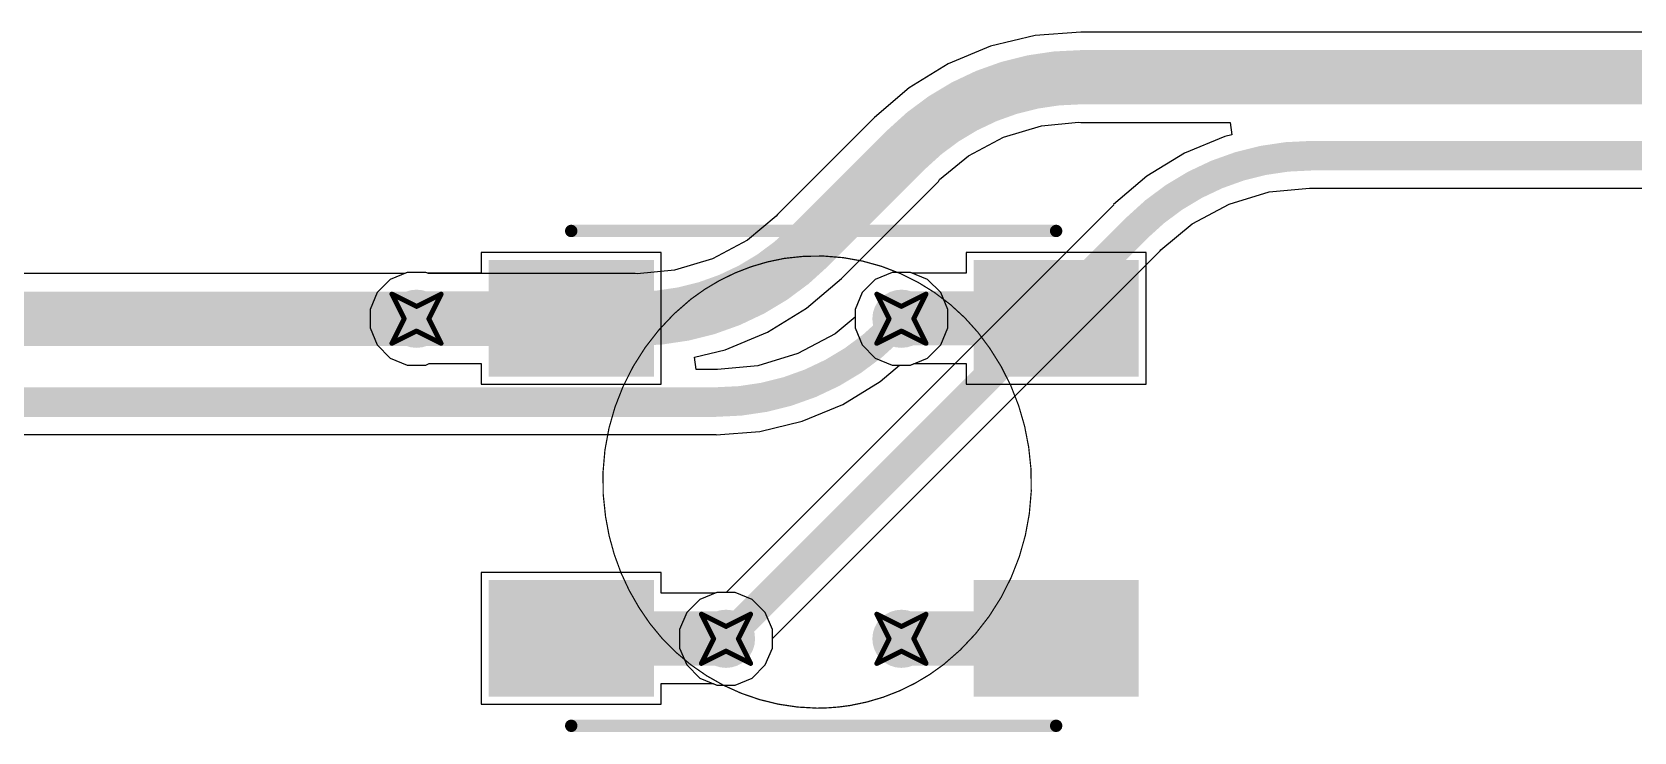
# Model space of a CAD drawing. Header units: inches. Extents: x -11 to 1110, y -7 to 455.
# Drawn here: x 142.9 to 159.41, y 268.87 to 276.08 of the extents above; entities that cross this region are included whole.
import ezdxf

# ---------------------------------------------------------------- set-up
doc = ezdxf.new("R2010")
doc.units = ezdxf.units.IN
for name, color, linetype in [('Bottom Layer', 5, 'Continuous'), ('Drill Drawing', 1, 'Continuous'), ('Mechanical 7', 56, 'Continuous'), ('Top Layer', 1, 'Continuous'), ('Top Overlay', 2, 'Continuous'), ('Top Paste', 8, 'Continuous'), ('Top Solder', 216, 'Continuous'), ('Via Holes', 16, 'Continuous')]:
    doc.layers.add(name, color=color, linetype=linetype)

msp = doc.modelspace()

# ---------------------------------------------------------------- hatches: boundary and pattern name
at = {"layer": 'Bottom Layer'}
h = msp.add_hatch(color=5, dxfattribs=at)
edge = h.paths.add_edge_path()
edge.add_arc((146.86, 273.128), 0.3, 0, 360)
h = msp.add_hatch(color=5, dxfattribs=at)
edge = h.paths.add_edge_path()
edge.add_arc((151.86, 273.128), 0.3, 0, 360)
h = msp.add_hatch(color=5, dxfattribs=at)
edge = h.paths.add_edge_path()
edge.add_arc((150.051, 269.828), 0.3, 0, 360)
h = msp.add_hatch(color=5, dxfattribs=at)
edge = h.paths.add_edge_path()
edge.add_arc((151.86, 269.828), 0.3, 0, 360)
at = {"layer": 'Top Layer'}
for points in [[(147.705, 273.632), (149.205, 273.632), (149.205, 272.632), (147.705, 272.632)], [(154.205, 272.632), (152.705, 272.632), (152.705, 273.632), (154.205, 273.632)], [(147.705, 270.332), (149.205, 270.332), (149.205, 269.332), (147.705, 269.332)], [(152.705, 270.332), (154.205, 270.332), (154.205, 269.332), (152.705, 269.332)]]:
    msp.add_hatch(color=1, dxfattribs=at).paths.add_polyline_path(points)
h = msp.add_hatch(color=1, dxfattribs=at)
edge = h.paths.add_edge_path()
edge.add_arc((146.86, 273.128), 0.3, 0, 360)
h = msp.add_hatch(color=1, dxfattribs=at)
edge = h.paths.add_edge_path()
edge.add_arc((151.86, 273.128), 0.3, 0, 360)
h = msp.add_hatch(color=1, dxfattribs=at)
edge = h.paths.add_edge_path()
edge.add_arc((150.051, 269.828), 0.3, 0, 360)
h = msp.add_hatch(color=1, dxfattribs=at)
edge = h.paths.add_edge_path()
edge.add_arc((151.86, 269.828), 0.3, 0, 360)
at = {"layer": 'Top Paste'}
for points in [[(147.705, 273.632), (149.205, 273.632), (149.205, 272.632), (147.705, 272.632)], [(154.205, 272.632), (152.705, 272.632), (152.705, 273.632), (154.205, 273.632)], [(147.705, 270.332), (149.205, 270.332), (149.205, 269.332), (147.705, 269.332)], [(152.705, 270.332), (154.205, 270.332), (154.205, 269.332), (152.705, 269.332)]]:
    msp.add_hatch(color=8, dxfattribs=at).paths.add_polyline_path(points)
at = {"layer": 'Top Solder'}
for points in [[(147.604, 273.733), (149.307, 273.733), (149.307, 272.53), (147.604, 272.53)], [(154.307, 272.53), (152.604, 272.53), (152.604, 273.733), (154.307, 273.733)], [(147.604, 270.433), (149.307, 270.433), (149.307, 269.23), (147.604, 269.23)], [(152.604, 270.433), (154.307, 270.433), (154.307, 269.23), (152.604, 269.23)]]:
    msp.add_hatch(color=216, dxfattribs=at).paths.add_polyline_path(points)
at = {"layer": 'Via Holes'}
h = msp.add_hatch(color=7, dxfattribs=at)
edge = h.paths.add_edge_path()
edge.add_arc((146.86, 273.128), 0.15, 0, 360)
h = msp.add_hatch(color=7, dxfattribs=at)
edge = h.paths.add_edge_path()
edge.add_arc((151.86, 273.128), 0.15, 0, 360)
h = msp.add_hatch(color=7, dxfattribs=at)
edge = h.paths.add_edge_path()
edge.add_arc((150.051, 269.828), 0.15, 0, 360)
h = msp.add_hatch(color=7, dxfattribs=at)
edge = h.paths.add_edge_path()
edge.add_arc((151.86, 269.828), 0.15, 0, 360)

# ---------------------------------------------------------------- linework, layer by layer
at = {"layer": 'Bottom Layer'}
for p, q in [((153.238, 276.047), (152.779, 275.937)), ((153.708, 276.084), (153.238, 276.047)), ((163.145, 276.084), (153.708, 276.084)), ((153.708, 276.084), (153.708, 276.084)), ((152.779, 275.937), (152.343, 275.756)), ((152.343, 275.756), (151.941, 275.51)), ((151.941, 275.51), (151.582, 275.204)), ((151.583, 275.203), (150.581, 274.202)), ((151.582, 275.204), (151.583, 275.203)), ((152.912, 274.999), (153.303, 275.118)), ((153.303, 275.118), (153.687, 275.156)), ((153.687, 275.156), (153.708, 275.151)), ((153.708, 275.151), (155.25, 275.151)), ((155.265, 275.024), (155.194, 275.007)), ((155.25, 275.151), (155.265, 275.024)), ((152.553, 274.807), (152.912, 274.999)), ((155.194, 275.007), (154.777, 274.834)), ((152.254, 274.562), (152.553, 274.807)), ((154.777, 274.834), (154.391, 274.598)), ((151.241, 273.543), (152.242, 274.544)), ((152.242, 274.544), (152.254, 274.562)), ((154.391, 274.598), (154.048, 274.305)), ((155.239, 274.309), (155.653, 274.435)), ((155.653, 274.435), (156.069, 274.475)), ((156.069, 274.475), (156.084, 274.473)), ((156.084, 274.473), (166.407, 274.473)), ((154.05, 274.303), (150.053, 270.306)), ((150.581, 274.202), (150.569, 274.184)), ((154.048, 274.305), (154.05, 274.303)), ((154.857, 274.105), (155.239, 274.309)), ((150.569, 274.184), (150.271, 273.939)), ((154.534, 273.84), (154.857, 274.105)), ((150.271, 273.939), (149.911, 273.747)), ((149.911, 273.747), (149.521, 273.628)), ((150.529, 269.83), (154.526, 273.827)), ((154.526, 273.827), (154.534, 273.84)), ((146.736, 273.595), (137.884, 273.595)), ((146.765, 273.606), (146.736, 273.595)), ((146.955, 273.606), (146.765, 273.606)), ((146.983, 273.595), (146.955, 273.606)), ((149.115, 273.595), (146.983, 273.595)), ((149.136, 273.59), (149.115, 273.595)), ((149.521, 273.628), (149.136, 273.59)), ((150.882, 273.236), (151.241, 273.543)), ((151.241, 273.543), (151.241, 273.543)), ((151.589, 273.533), (151.455, 273.399)), ((151.765, 273.606), (151.589, 273.533)), ((151.955, 273.606), (151.765, 273.606)), ((152.13, 273.533), (151.955, 273.606)), ((152.265, 273.399), (152.13, 273.533)), ((151.455, 273.399), (151.382, 273.223)), ((152.337, 273.223), (152.265, 273.399)), ((150.48, 272.99), (150.882, 273.236)), ((151.382, 273.223), (151.382, 273.143)), ((152.337, 273.033), (152.337, 273.223)), ((151.382, 273.143), (151.175, 272.974)), ((150.044, 272.809), (150.48, 272.99)), ((151.175, 272.974), (150.793, 272.77)), ((152.265, 272.858), (152.337, 273.033)), ((149.726, 272.733), (150.044, 272.809)), ((149.742, 272.606), (149.726, 272.733)), ((150.793, 272.77), (150.379, 272.644)), ((151.955, 272.651), (152.13, 272.723)), ((152.13, 272.723), (152.265, 272.858)), ((149.948, 272.606), (149.742, 272.606)), ((149.963, 272.603), (149.948, 272.606)), ((150.379, 272.644), (149.963, 272.603)), ((151.641, 272.48), (151.84, 272.651)), ((151.84, 272.651), (151.955, 272.651)), ((151.255, 272.244), (151.641, 272.48)), ((150.838, 272.071), (151.255, 272.244)), ((150.399, 271.966), (150.838, 272.071)), ((140.205, 271.933), (149.948, 271.933)), ((149.948, 271.93), (150.399, 271.966)), ((149.948, 271.933), (149.948, 271.93)), ((149.78, 270.233), (149.646, 270.099)), ((149.956, 270.306), (149.78, 270.233)), ((150.053, 270.306), (149.956, 270.306)), ((149.646, 270.099), (149.573, 269.923)), ((149.573, 269.923), (149.573, 269.733)), ((149.573, 269.733), (149.646, 269.558)), ((150.456, 269.558), (150.529, 269.733)), ((150.529, 269.733), (150.529, 269.83)), ((149.646, 269.558), (149.78, 269.423)), ((149.78, 269.423), (149.956, 269.351)), ((150.146, 269.351), (150.321, 269.423)), ((150.321, 269.423), (150.456, 269.558)), ((149.956, 269.351), (150.146, 269.351))]:
    msp.add_line(p, q, dxfattribs=at)
for points in [[(151.912, 274.874, 0.559, 0.559, -0.198912), (153.708, 275.618, 0.559, 0.559, 0)], [(153.708, 275.618, 0.559, 0.559, 0), (163.268, 275.618, 0.559, 0.559, 0)], [(150.911, 273.872, 0.559, 0.559, 0), (151.912, 274.874, 0.559, 0.559, 0)], [(154.288, 274.065, 0.305, 0.305, -0.198912), (156.084, 274.809, 0.305, 0.305, 0)], [(156.084, 274.809, 0.305, 0.305, 0), (166.407, 274.809, 0.305, 0.305, 0)], [(150.051, 269.828, 0.305, 0.305, 0), (154.288, 274.065, 0.305, 0.305, 0)], [(150.911, 273.872, 0.559, 0.559, -0.198912), (149.115, 273.128, 0.559, 0.559, 0)], [(137.884, 273.128, 0.559, 0.559, 0), (146.86, 273.128, 0.559, 0.559, 0)], [(146.86, 273.128, 0.559, 0.559, 0), (149.115, 273.128, 0.559, 0.559, 0)], [(151.744, 273.013, 0.305, 0.305, 0), (151.86, 273.128, 0.305, 0.305, 0)], [(151.744, 273.013, 0.305, 0.305, -0.198912), (149.948, 272.269, 0.305, 0.305, 0)], [(140.205, 272.269, 0.305, 0.305, 0), (149.948, 272.269, 0.305, 0.305, 0)]]:
    msp.add_lwpolyline(points, format="xyseb", dxfattribs=at)
for points in [[(153.569, 275.618, 0.279, 0.279, 1), (153.848, 275.618, 0.279, 0.279, 1)], [(153.569, 275.618, 0.279, 0.279, 1), (153.848, 275.618, 0.279, 0.279, 1)], [(151.773, 274.874, 0.279, 0.279, 1), (152.052, 274.874, 0.279, 0.279, 1)], [(151.773, 274.874, 0.279, 0.279, 1), (152.052, 274.874, 0.279, 0.279, 1)], [(156.008, 274.809, 0.152, 0.152, 1), (156.16, 274.809, 0.152, 0.152, 1)], [(156.008, 274.809, 0.152, 0.152, 1), (156.16, 274.809, 0.152, 0.152, 1)], [(154.211, 274.065, 0.152, 0.152, 1), (154.364, 274.065, 0.152, 0.152, 1)], [(154.211, 274.065, 0.152, 0.152, 1), (154.364, 274.065, 0.152, 0.152, 1)], [(150.771, 273.872, 0.279, 0.279, 1), (151.051, 273.872, 0.279, 0.279, 1)], [(150.771, 273.872, 0.279, 0.279, 1), (151.051, 273.872, 0.279, 0.279, 1)], [(146.72, 273.128, 0.279, 0.279, 1), (146.999, 273.128, 0.279, 0.279, 1)], [(146.72, 273.128, 0.279, 0.279, 1), (146.999, 273.128, 0.279, 0.279, 1)], [(148.975, 273.128, 0.279, 0.279, 1), (149.255, 273.128, 0.279, 0.279, 1)], [(148.975, 273.128, 0.279, 0.279, 1), (149.255, 273.128, 0.279, 0.279, 1)], [(151.783, 273.128, 0.152, 0.152, 1), (151.936, 273.128, 0.152, 0.152, 1)], [(151.668, 273.013, 0.152, 0.152, 1), (151.821, 273.013, 0.152, 0.152, 1)], [(151.668, 273.013, 0.152, 0.152, 1), (151.821, 273.013, 0.152, 0.152, 1)], [(149.872, 272.269, 0.152, 0.152, 1), (150.024, 272.269, 0.152, 0.152, 1)], [(149.872, 272.269, 0.152, 0.152, 1), (150.024, 272.269, 0.152, 0.152, 1)], [(149.975, 269.828, 0.152, 0.152, 1), (150.127, 269.828, 0.152, 0.152, 1)]]:
    msp.add_lwpolyline(points, format="xyseb", close=True, dxfattribs=at)
at = {"layer": 'Drill Drawing'}
for points in [[(146.606, 273.382, 0.0508, 0.0508, 0), (146.86, 273.255, 0.0508, 0.0508, 0)], [(146.606, 273.382, 0.0508, 0.0508, 0), (146.733, 273.128, 0.0508, 0.0508, 0)], [(146.86, 273.255, 0.0508, 0.0508, 0), (147.114, 273.382, 0.0508, 0.0508, 0)], [(146.987, 273.128, 0.0508, 0.0508, 0), (147.114, 273.382, 0.0508, 0.0508, 0)], [(151.606, 273.382, 0.0508, 0.0508, 0), (151.86, 273.255, 0.0508, 0.0508, 0)], [(151.606, 273.382, 0.0508, 0.0508, 0), (151.733, 273.128, 0.0508, 0.0508, 0)], [(151.86, 273.255, 0.0508, 0.0508, 0), (152.114, 273.382, 0.0508, 0.0508, 0)], [(151.987, 273.128, 0.0508, 0.0508, 0), (152.114, 273.382, 0.0508, 0.0508, 0)], [(146.606, 272.874, 0.0508, 0.0508, 0), (146.733, 273.128, 0.0508, 0.0508, 0)], [(146.987, 273.128, 0.0508, 0.0508, 0), (147.114, 272.874, 0.0508, 0.0508, 0)], [(151.606, 272.874, 0.0508, 0.0508, 0), (151.733, 273.128, 0.0508, 0.0508, 0)], [(151.987, 273.128, 0.0508, 0.0508, 0), (152.114, 272.874, 0.0508, 0.0508, 0)], [(146.606, 272.874, 0.0508, 0.0508, 0), (146.86, 273.001, 0.0508, 0.0508, 0)], [(146.86, 273.001, 0.0508, 0.0508, 0), (147.114, 272.874, 0.0508, 0.0508, 0)], [(151.606, 272.874, 0.0508, 0.0508, 0), (151.86, 273.001, 0.0508, 0.0508, 0)], [(151.86, 273.001, 0.0508, 0.0508, 0), (152.114, 272.874, 0.0508, 0.0508, 0)], [(149.797, 270.082, 0.0508, 0.0508, 0), (150.051, 269.955, 0.0508, 0.0508, 0)], [(149.797, 270.082, 0.0508, 0.0508, 0), (149.924, 269.828, 0.0508, 0.0508, 0)], [(150.051, 269.955, 0.0508, 0.0508, 0), (150.305, 270.082, 0.0508, 0.0508, 0)], [(150.178, 269.828, 0.0508, 0.0508, 0), (150.305, 270.082, 0.0508, 0.0508, 0)], [(151.606, 270.082, 0.0508, 0.0508, 0), (151.86, 269.955, 0.0508, 0.0508, 0)], [(151.606, 270.082, 0.0508, 0.0508, 0), (151.733, 269.828, 0.0508, 0.0508, 0)], [(151.86, 269.955, 0.0508, 0.0508, 0), (152.114, 270.082, 0.0508, 0.0508, 0)], [(151.987, 269.828, 0.0508, 0.0508, 0), (152.114, 270.082, 0.0508, 0.0508, 0)], [(149.797, 269.574, 0.0508, 0.0508, 0), (149.924, 269.828, 0.0508, 0.0508, 0)], [(150.178, 269.828, 0.0508, 0.0508, 0), (150.305, 269.574, 0.0508, 0.0508, 0)], [(151.606, 269.574, 0.0508, 0.0508, 0), (151.733, 269.828, 0.0508, 0.0508, 0)], [(151.987, 269.828, 0.0508, 0.0508, 0), (152.114, 269.574, 0.0508, 0.0508, 0)], [(149.797, 269.574, 0.0508, 0.0508, 0), (150.051, 269.701, 0.0508, 0.0508, 0)], [(150.051, 269.701, 0.0508, 0.0508, 0), (150.305, 269.574, 0.0508, 0.0508, 0)], [(151.606, 269.574, 0.0508, 0.0508, 0), (151.86, 269.701, 0.0508, 0.0508, 0)], [(151.86, 269.701, 0.0508, 0.0508, 0), (152.114, 269.574, 0.0508, 0.0508, 0)]]:
    msp.add_lwpolyline(points, format="xyseb", dxfattribs=at)
for points in [[(146.593, 273.382, 0.0254, 0.0254, 1), (146.618, 273.382, 0.0254, 0.0254, 1)], [(146.593, 273.382, 0.0254, 0.0254, 1), (146.618, 273.382, 0.0254, 0.0254, 1)], [(147.101, 273.382, 0.0254, 0.0254, 1), (147.126, 273.382, 0.0254, 0.0254, 1)], [(147.101, 273.382, 0.0254, 0.0254, 1), (147.126, 273.382, 0.0254, 0.0254, 1)], [(151.593, 273.382, 0.0254, 0.0254, 1), (151.618, 273.382, 0.0254, 0.0254, 1)], [(151.593, 273.382, 0.0254, 0.0254, 1), (151.618, 273.382, 0.0254, 0.0254, 1)], [(152.101, 273.382, 0.0254, 0.0254, 1), (152.126, 273.382, 0.0254, 0.0254, 1)], [(152.101, 273.382, 0.0254, 0.0254, 1), (152.126, 273.382, 0.0254, 0.0254, 1)], [(146.847, 273.255, 0.0254, 0.0254, 1), (146.872, 273.255, 0.0254, 0.0254, 1)], [(146.847, 273.255, 0.0254, 0.0254, 1), (146.872, 273.255, 0.0254, 0.0254, 1)], [(151.847, 273.255, 0.0254, 0.0254, 1), (151.872, 273.255, 0.0254, 0.0254, 1)], [(151.847, 273.255, 0.0254, 0.0254, 1), (151.872, 273.255, 0.0254, 0.0254, 1)], [(146.72, 273.128, 0.0254, 0.0254, 1), (146.745, 273.128, 0.0254, 0.0254, 1)], [(146.72, 273.128, 0.0254, 0.0254, 1), (146.745, 273.128, 0.0254, 0.0254, 1)], [(146.974, 273.128, 0.0254, 0.0254, 1), (146.999, 273.128, 0.0254, 0.0254, 1)], [(146.974, 273.128, 0.0254, 0.0254, 1), (146.999, 273.128, 0.0254, 0.0254, 1)], [(151.72, 273.128, 0.0254, 0.0254, 1), (151.745, 273.128, 0.0254, 0.0254, 1)], [(151.72, 273.128, 0.0254, 0.0254, 1), (151.745, 273.128, 0.0254, 0.0254, 1)], [(151.974, 273.128, 0.0254, 0.0254, 1), (151.999, 273.128, 0.0254, 0.0254, 1)], [(151.974, 273.128, 0.0254, 0.0254, 1), (151.999, 273.128, 0.0254, 0.0254, 1)], [(146.593, 272.874, 0.0254, 0.0254, 1), (146.618, 272.874, 0.0254, 0.0254, 1)], [(146.593, 272.874, 0.0254, 0.0254, 1), (146.618, 272.874, 0.0254, 0.0254, 1)], [(146.847, 273.001, 0.0254, 0.0254, 1), (146.872, 273.001, 0.0254, 0.0254, 1)], [(146.847, 273.001, 0.0254, 0.0254, 1), (146.872, 273.001, 0.0254, 0.0254, 1)], [(147.101, 272.874, 0.0254, 0.0254, 1), (147.126, 272.874, 0.0254, 0.0254, 1)], [(147.101, 272.874, 0.0254, 0.0254, 1), (147.126, 272.874, 0.0254, 0.0254, 1)], [(151.593, 272.874, 0.0254, 0.0254, 1), (151.618, 272.874, 0.0254, 0.0254, 1)], [(151.593, 272.874, 0.0254, 0.0254, 1), (151.618, 272.874, 0.0254, 0.0254, 1)], [(151.847, 273.001, 0.0254, 0.0254, 1), (151.872, 273.001, 0.0254, 0.0254, 1)], [(151.847, 273.001, 0.0254, 0.0254, 1), (151.872, 273.001, 0.0254, 0.0254, 1)], [(152.101, 272.874, 0.0254, 0.0254, 1), (152.126, 272.874, 0.0254, 0.0254, 1)], [(152.101, 272.874, 0.0254, 0.0254, 1), (152.126, 272.874, 0.0254, 0.0254, 1)], [(149.784, 270.082, 0.0254, 0.0254, 1), (149.81, 270.082, 0.0254, 0.0254, 1)], [(149.784, 270.082, 0.0254, 0.0254, 1), (149.81, 270.082, 0.0254, 0.0254, 1)], [(150.292, 270.082, 0.0254, 0.0254, 1), (150.318, 270.082, 0.0254, 0.0254, 1)], [(150.292, 270.082, 0.0254, 0.0254, 1), (150.318, 270.082, 0.0254, 0.0254, 1)], [(151.593, 270.082, 0.0254, 0.0254, 1), (151.618, 270.082, 0.0254, 0.0254, 1)], [(151.593, 270.082, 0.0254, 0.0254, 1), (151.618, 270.082, 0.0254, 0.0254, 1)], [(152.101, 270.082, 0.0254, 0.0254, 1), (152.126, 270.082, 0.0254, 0.0254, 1)], [(152.101, 270.082, 0.0254, 0.0254, 1), (152.126, 270.082, 0.0254, 0.0254, 1)], [(150.038, 269.955, 0.0254, 0.0254, 1), (150.064, 269.955, 0.0254, 0.0254, 1)], [(150.038, 269.955, 0.0254, 0.0254, 1), (150.064, 269.955, 0.0254, 0.0254, 1)], [(151.847, 269.955, 0.0254, 0.0254, 1), (151.872, 269.955, 0.0254, 0.0254, 1)], [(151.847, 269.955, 0.0254, 0.0254, 1), (151.872, 269.955, 0.0254, 0.0254, 1)], [(149.911, 269.828, 0.0254, 0.0254, 1), (149.937, 269.828, 0.0254, 0.0254, 1)], [(149.911, 269.828, 0.0254, 0.0254, 1), (149.937, 269.828, 0.0254, 0.0254, 1)], [(150.165, 269.828, 0.0254, 0.0254, 1), (150.191, 269.828, 0.0254, 0.0254, 1)], [(150.165, 269.828, 0.0254, 0.0254, 1), (150.191, 269.828, 0.0254, 0.0254, 1)], [(151.72, 269.828, 0.0254, 0.0254, 1), (151.745, 269.828, 0.0254, 0.0254, 1)], [(151.72, 269.828, 0.0254, 0.0254, 1), (151.745, 269.828, 0.0254, 0.0254, 1)], [(151.974, 269.828, 0.0254, 0.0254, 1), (151.999, 269.828, 0.0254, 0.0254, 1)], [(151.974, 269.828, 0.0254, 0.0254, 1), (151.999, 269.828, 0.0254, 0.0254, 1)], [(149.784, 269.574, 0.0254, 0.0254, 1), (149.81, 269.574, 0.0254, 0.0254, 1)], [(149.784, 269.574, 0.0254, 0.0254, 1), (149.81, 269.574, 0.0254, 0.0254, 1)], [(150.038, 269.701, 0.0254, 0.0254, 1), (150.064, 269.701, 0.0254, 0.0254, 1)], [(150.038, 269.701, 0.0254, 0.0254, 1), (150.064, 269.701, 0.0254, 0.0254, 1)], [(150.292, 269.574, 0.0254, 0.0254, 1), (150.318, 269.574, 0.0254, 0.0254, 1)], [(150.292, 269.574, 0.0254, 0.0254, 1), (150.318, 269.574, 0.0254, 0.0254, 1)], [(151.593, 269.574, 0.0254, 0.0254, 1), (151.618, 269.574, 0.0254, 0.0254, 1)], [(151.593, 269.574, 0.0254, 0.0254, 1), (151.618, 269.574, 0.0254, 0.0254, 1)], [(151.847, 269.701, 0.0254, 0.0254, 1), (151.872, 269.701, 0.0254, 0.0254, 1)], [(151.847, 269.701, 0.0254, 0.0254, 1), (151.872, 269.701, 0.0254, 0.0254, 1)], [(152.101, 269.574, 0.0254, 0.0254, 1), (152.126, 269.574, 0.0254, 0.0254, 1)], [(152.101, 269.574, 0.0254, 0.0254, 1), (152.126, 269.574, 0.0254, 0.0254, 1)]]:
    msp.add_lwpolyline(points, format="xyseb", close=True, dxfattribs=at)
at = {"layer": 'Mechanical 7'}
for points in [[(149.687, 273.328, 0.0127, 0.0127, -0.125249), (150.652, 273.75, 0.0127, 0.0127, 0)], [(150.652, 273.75, 0.0127, 0.0127, -0.291248), (152.771, 272.823, 0.0127, 0.0127, 0)], [(148.809, 271.088, 0.0127, 0.0127, -0.269535), (149.687, 273.328, 0.0127, 0.0127, 0)], [(152.771, 272.823, 0.0127, 0.0127, -0.115361), (153.172, 271.803, 0.0127, 0.0127, 0)], [(153.172, 271.803, 0.0127, 0.0127, -0.269534), (152.294, 269.562, 0.0127, 0.0127, 0)], [(149.152, 270.153, 0.0127, 0.0127, -0.104739), (148.809, 271.088, 0.0127, 0.0127, 0)], [(150.989, 269.113, 0.0127, 0.0127, -0.25773), (149.152, 270.153, 0.0127, 0.0127, 0)], [(152.294, 269.562, 0.0127, 0.0127, -0.125312), (151.329, 269.14, 0.0127, 0.0127, 0)], [(151.329, 269.14, 0.0127, 0.0127, -0.038999), (150.989, 269.113, 0.0127, 0.0127, 0)]]:
    msp.add_lwpolyline(points, format="xyseb", dxfattribs=at)
for points in [[(150.649, 273.75, 0.00635, 0.00635, 1), (150.655, 273.75, 0.00635, 0.00635, 1)], [(150.649, 273.75, 0.00635, 0.00635, 1), (150.655, 273.75, 0.00635, 0.00635, 1)], [(149.684, 273.328, 0.00635, 0.00635, 1), (149.69, 273.328, 0.00635, 0.00635, 1)], [(149.684, 273.328, 0.00635, 0.00635, 1), (149.69, 273.328, 0.00635, 0.00635, 1)], [(152.768, 272.823, 0.00635, 0.00635, 1), (152.774, 272.823, 0.00635, 0.00635, 1)], [(152.768, 272.823, 0.00635, 0.00635, 1), (152.774, 272.823, 0.00635, 0.00635, 1)], [(153.169, 271.803, 0.00635, 0.00635, 1), (153.175, 271.803, 0.00635, 0.00635, 1)], [(153.169, 271.803, 0.00635, 0.00635, 1), (153.175, 271.803, 0.00635, 0.00635, 1)], [(148.806, 271.088, 0.00635, 0.00635, 1), (148.812, 271.088, 0.00635, 0.00635, 1)], [(148.806, 271.088, 0.00635, 0.00635, 1), (148.812, 271.088, 0.00635, 0.00635, 1)], [(149.149, 270.153, 0.00635, 0.00635, 1), (149.156, 270.153, 0.00635, 0.00635, 1)], [(149.149, 270.153, 0.00635, 0.00635, 1), (149.156, 270.153, 0.00635, 0.00635, 1)], [(152.291, 269.562, 0.00635, 0.00635, 1), (152.297, 269.562, 0.00635, 0.00635, 1)], [(152.291, 269.562, 0.00635, 0.00635, 1), (152.297, 269.562, 0.00635, 0.00635, 1)], [(150.986, 269.113, 0.00635, 0.00635, 1), (150.992, 269.113, 0.00635, 0.00635, 1)], [(150.986, 269.113, 0.00635, 0.00635, 1), (150.992, 269.113, 0.00635, 0.00635, 1)], [(151.326, 269.14, 0.00635, 0.00635, 1), (151.332, 269.14, 0.00635, 0.00635, 1)], [(151.326, 269.14, 0.00635, 0.00635, 1), (151.332, 269.14, 0.00635, 0.00635, 1)]]:
    msp.add_lwpolyline(points, format="xyseb", close=True, dxfattribs=at)
at = {"layer": 'Top Layer'}
for p, q in [((149.383, 273.81), (147.527, 273.81)), ((147.527, 273.81), (147.527, 273.598)), ((149.383, 272.454), (149.383, 273.81)), ((154.383, 273.81), (152.527, 273.81)), ((152.527, 273.81), (152.527, 273.598)), ((154.383, 272.454), (154.383, 273.81)), ((146.589, 273.533), (146.455, 273.399)), ((146.765, 273.606), (146.589, 273.533)), ((146.955, 273.606), (146.765, 273.606)), ((146.975, 273.598), (146.955, 273.606)), ((147.527, 273.598), (146.975, 273.598)), ((151.589, 273.533), (151.455, 273.399)), ((151.765, 273.606), (151.589, 273.533)), ((151.955, 273.606), (151.765, 273.606)), ((151.975, 273.598), (151.955, 273.606)), ((152.527, 273.598), (151.975, 273.598)), ((146.455, 273.399), (146.382, 273.223)), ((151.455, 273.399), (151.382, 273.223)), ((146.382, 273.223), (146.382, 273.033)), ((151.382, 273.223), (151.382, 273.033)), ((146.382, 273.033), (146.455, 272.858)), ((151.382, 273.033), (151.455, 272.858)), ((146.455, 272.858), (146.589, 272.723)), ((146.589, 272.723), (146.765, 272.651)), ((151.455, 272.858), (151.589, 272.723)), ((151.589, 272.723), (151.765, 272.651)), ((146.765, 272.651), (146.955, 272.651)), ((146.955, 272.651), (146.991, 272.666)), ((146.991, 272.666), (147.527, 272.666)), ((147.527, 272.666), (147.527, 272.454)), ((151.765, 272.651), (151.955, 272.651)), ((151.955, 272.651), (151.991, 272.666)), ((151.991, 272.666), (152.527, 272.666)), ((152.527, 272.666), (152.527, 272.454)), ((147.527, 272.454), (149.383, 272.454)), ((152.527, 272.454), (154.383, 272.454)), ((149.383, 270.51), (147.527, 270.51)), ((147.527, 270.51), (147.527, 269.154)), ((149.383, 270.298), (149.383, 270.51)), ((149.936, 270.298), (149.383, 270.298)), ((149.956, 270.306), (149.936, 270.298)), ((150.146, 270.306), (149.956, 270.306)), ((150.321, 270.233), (150.146, 270.306)), ((150.456, 270.099), (150.321, 270.233)), ((150.529, 269.923), (150.456, 270.099)), ((150.529, 269.733), (150.529, 269.923)), ((150.456, 269.558), (150.529, 269.733)), ((150.146, 269.351), (150.321, 269.423)), ((150.321, 269.423), (150.456, 269.558)), ((149.383, 269.154), (149.383, 269.366)), ((149.383, 269.366), (149.919, 269.366)), ((149.919, 269.366), (149.956, 269.351)), ((149.956, 269.351), (150.146, 269.351)), ((147.527, 269.154), (149.383, 269.154))]:
    msp.add_line(p, q, dxfattribs=at)
for points in [[(146.86, 273.132, 0.559, 0.559, 0), (148.455, 273.132, 0.559, 0.559, 0)], [(151.86, 273.132, 0.559, 0.559, 0), (153.455, 273.132, 0.559, 0.559, 0)], [(148.455, 269.832, 0.559, 0.559, 0), (150.051, 269.832, 0.559, 0.559, 0)], [(151.86, 269.832, 0.559, 0.559, 0), (153.455, 269.832, 0.559, 0.559, 0)]]:
    msp.add_lwpolyline(points, format="xyseb", dxfattribs=at)
for points in [[(146.72, 273.132, 0.279, 0.279, 1), (146.999, 273.132, 0.279, 0.279, 1)], [(148.315, 273.132, 0.279, 0.279, 1), (148.595, 273.132, 0.279, 0.279, 1)], [(151.72, 273.132, 0.279, 0.279, 1), (151.999, 273.132, 0.279, 0.279, 1)], [(153.315, 273.132, 0.279, 0.279, 1), (153.595, 273.132, 0.279, 0.279, 1)], [(148.315, 269.832, 0.279, 0.279, 1), (148.595, 269.832, 0.279, 0.279, 1)], [(149.911, 269.832, 0.279, 0.279, 1), (150.191, 269.832, 0.279, 0.279, 1)], [(151.72, 269.832, 0.279, 0.279, 1), (151.999, 269.832, 0.279, 0.279, 1)], [(153.315, 269.832, 0.279, 0.279, 1), (153.595, 269.832, 0.279, 0.279, 1)]]:
    msp.add_lwpolyline(points, format="xyseb", close=True, dxfattribs=at)
at = {"layer": 'Top Overlay'}
for points in [[(148.455, 274.033, 0.127, 0.127, 0), (153.455, 274.033, 0.127, 0.127, 0)], [(147.399, 273.285, 0.254, 0.254, 0), (147.526, 273.158, 0.254, 0.254, 0)], [(147.399, 273.031, 0.254, 0.254, 0), (147.399, 273.285, 0.254, 0.254, 0)], [(147.399, 273.031, 0.254, 0.254, 0), (147.526, 273.158, 0.254, 0.254, 0)], [(148.455, 268.931, 0.127, 0.127, 0), (153.455, 268.931, 0.127, 0.127, 0)]]:
    msp.add_lwpolyline(points, format="xyseb", dxfattribs=at)
for points in [[(148.423, 274.033, 0.0635, 0.0635, 1), (148.487, 274.033, 0.0635, 0.0635, 1)], [(153.423, 274.033, 0.0635, 0.0635, 1), (153.487, 274.033, 0.0635, 0.0635, 1)], [(147.336, 273.285, 0.127, 0.127, 1), (147.463, 273.285, 0.127, 0.127, 1)], [(147.336, 273.285, 0.127, 0.127, 1), (147.463, 273.285, 0.127, 0.127, 1)], [(147.463, 273.158, 0.127, 0.127, 1), (147.59, 273.158, 0.127, 0.127, 1)], [(147.463, 273.158, 0.127, 0.127, 1), (147.59, 273.158, 0.127, 0.127, 1)], [(147.336, 273.031, 0.127, 0.127, 1), (147.463, 273.031, 0.127, 0.127, 1)], [(147.336, 273.031, 0.127, 0.127, 1), (147.463, 273.031, 0.127, 0.127, 1)], [(148.423, 268.931, 0.0635, 0.0635, 1), (148.487, 268.931, 0.0635, 0.0635, 1)], [(153.423, 268.931, 0.0635, 0.0635, 1), (153.487, 268.931, 0.0635, 0.0635, 1)]]:
    msp.add_lwpolyline(points, format="xyseb", close=True, dxfattribs=at)

doc.saveas('drawing.dxf')
